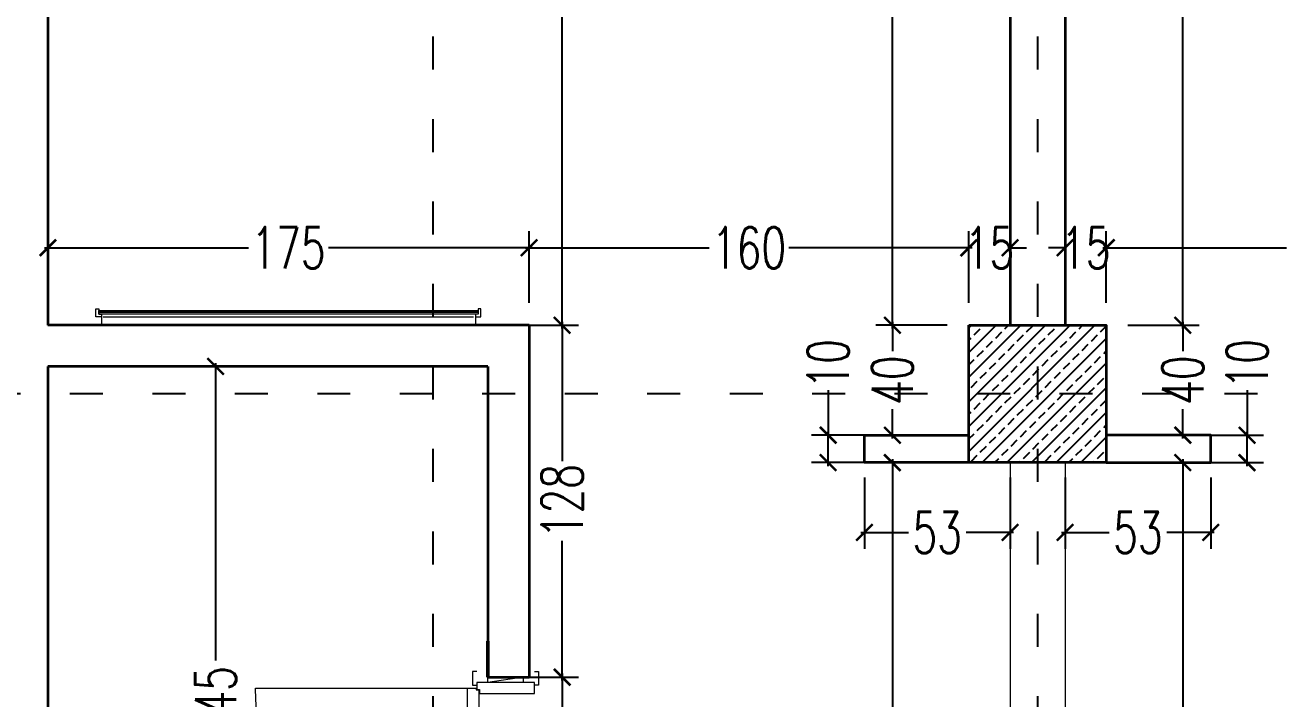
# Model space of a CAD drawing. Header units: centimetres. Extents: x -3207095 to 15275363, y -32656 to 4798027.
# Drawn here: x 698441.8 to 698899, y 4439228.7 to 4439473.7 of the extents above; entities that cross this region are included whole.
import ezdxf

# ---------------------------------------------------------------- set-up
doc = ezdxf.new("R2010")
doc.units = ezdxf.units.CM
doc.linetypes.add('ACAD_ISO03W100', pattern=[30, 12, -18])
doc.linetypes.add('DUZ', pattern=[500, 500])
doc.layers.get('0').update_dxf_attribs({"color": 1, "linetype": 'DUZ'})
for name, color, linetype in [('0 MC MAHAL', 94, 'Continuous'), ('DIM', 1, 'DUZ'), ('KOLTAR_F', 145, 'Continuous')]:
    doc.layers.add(name, color=color, linetype=linetype)
for name, color, linetype, lineweight in [('DUV', 220, 'Continuous', 50), ('DUVAR', 7, 'Continuous', 35), ('FE_MOBTEF.2', 33, 'Continuous', 18), ('iç duvar', 7, 'Continuous', 50), ('KAPEN', 151, 'Continuous', 9), ('KOLON_F', 3, 'Continuous', 35)]:
    doc.layers.add(name, color=color, linetype=linetype, lineweight=lineweight)
doc.styles.add('DIM', font='ROMANSTW.SHX', dxfattribs={"width": 0.7})
doc.dimstyles.new('1_100', dxfattribs={"dimtxt": 15, "dimasz": 6, "dimexe": 6, "dimexo": 0, "dimgap": 2, "dimtad": 0, "dimdec": 1, "dimzin": 11, "dimdsep": 46, "dimtxsty": 'DIM', "dimblk": 'ARCHTICK', "dimcen": 3, "dimdle": 1.25, "dimclrt": 2, "dimadec": 0, "dimazin": 0, "dimtfac": 1.25, "dimtdec": 1, "dimtix": 1, "dimtofl": 0, "dimtmove": 1, "dimatfit": 3, "dimldrblk": 'ARCHTICK', "dimfxl": 20, "dimfxlon": 1, "dimtolj": 1, "dimtzin": 0, "dimarcsym": 0})

# ---------------------------------------------------------------- blocks, each defined once
blk = doc.blocks.new('new block')
at = {"layer": 'KAPEN'}
for p, q in [((105202.0528, 48261.8596), (105202.0198, 48261.8596)), ((105202.0528, 48261.8526), (105202.0528, 48261.8596)), ((105202.0628, 48261.8526), (105202.0528, 48261.8526)), ((105202.0628, 48261.0466), (105202.0628, 48261.8526)), ((105202.0528, 48261.0466), (105202.0628, 48261.0466)), ((105202.0528, 48261.0396), (105202.0528, 48261.0466)), ((105201.2498, 48261.0396), (105202.0528, 48261.0396))]:
    blk.add_line(p, q, dxfattribs=at)
for points in [[(105202.0548, 48261.9196), (105202.0398, 48261.9196), (105202.0398, 48261.8696), (105202.0548, 48261.8696)], [(105202.2648, 48261.9196), (105202.2798, 48261.9196), (105202.2798, 48261.8696), (105202.2648, 48261.8696)], [(105202.2248, 48261.8796), (105202.2248, 48261.8996), (105202.0948, 48261.8796), (105202.0948, 48261.8996)], [(105202.0198, 48261.0396), (105202.0198, 48261.8596)], [(105202.0548, 48260.9796), (105202.0398, 48260.9796), (105202.0398, 48261.0296), (105202.0548, 48261.0296)], [(105202.2248, 48261.0196), (105202.2248, 48260.9996), (105202.0948, 48261.0196), (105202.0948, 48260.9996)], [(105202.2648, 48260.9796), (105202.2798, 48260.9796), (105202.2798, 48261.0296), (105202.2648, 48261.0296)]]:
    blk.add_lwpolyline(points, dxfattribs=at)
for points in [[(105202.0548, 48261.8796), (105202.0548, 48261.8546), (105202.0648, 48261.8546), (105202.0648, 48261.8396), (105202.2648, 48261.8396), (105202.2648, 48261.8796)], [(105202.0548, 48261.0196), (105202.0548, 48261.0446), (105202.0648, 48261.0446), (105202.0648, 48261.0596), (105202.2648, 48261.0596), (105202.2648, 48261.0196)]]:
    blk.add_lwpolyline(points, close=True, dxfattribs=at)
blk.add_arc((105202.0715, 48261.0396), 0.8216, 93.6023, 180, dxfattribs=at)
blk = doc.blocks.new('rgtkjıtdkfgölv')
at = {"layer": 'FE_MOBTEF.2'}
for p, q in [((104445.9076, 48877.9319), (104445.9076, 48877.9619)), ((104447.2679, 48877.9319), (104447.2679, 48877.9619)), ((104445.9079, 48877.9319), (104445.8879, 48877.9319)), ((104445.8879, 48877.9319), (104445.8879, 48877.9019)), ((104445.8879, 48877.9019), (104445.8979, 48877.9019)), ((104445.8979, 48877.9139), (104445.8979, 48877.9219)), ((104445.8979, 48877.9219), (104447.2779, 48877.9219)), ((104445.8979, 48877.9219), (104445.9079, 48877.9219)), ((104445.8979, 48877.9019), (104445.8979, 48877.9219)), ((104445.8979, 48877.9079), (104445.8979, 48877.9139)), ((104445.8979, 48877.9139), (104447.2779, 48877.9139)), ((104447.2779, 48877.9139), (104445.8979, 48877.9139)), ((104447.2779, 48877.9079), (104445.8979, 48877.9079)), ((104445.9079, 48877.9219), (104445.9079, 48877.9319)), ((104447.2612, 48877.9319), (104445.9143, 48877.9319)), ((104447.2679, 48877.9319), (104447.2879, 48877.9319)), ((104447.2679, 48877.9219), (104447.2679, 48877.9319)), ((104447.2779, 48877.9219), (104447.2679, 48877.9219)), ((104447.2779, 48877.9019), (104447.2779, 48877.9219)), ((104447.2779, 48877.9219), (104447.2779, 48877.9139)), ((104447.2779, 48877.9139), (104447.2779, 48877.9079)), ((104447.2879, 48877.9019), (104447.2779, 48877.9019)), ((104447.2879, 48877.9319), (104447.2879, 48877.9019))]:
    blk.add_line(p, q, dxfattribs=at)
blk = doc.blocks.new('_ArchTick')
at = {"color": 0, "linetype": 'ByBlock', "const_width": 0.15}
blk.add_lwpolyline([(-0.5, -0.5), (0.5, 0.5)], dxfattribs=at)
blk = doc.blocks.new('*D5404')
at = {"layer": 'Defpoints', "color": 0, "linetype": 'Continuous', "lineweight": 5, "transparency": 16777216}
for p in [(698757.27, 4439314.58), (698764.96, 4439314.58), (698764.96, 4439069.58)]:
    blk.add_point(p, dxfattribs=at)
at = {"layer": 'DIM', "color": 0, "linetype": 'Continuous', "lineweight": -2, "transparency": 16777216}
for p, q in [((698764.96, 4439314.58), (698751.27, 4439314.58)), ((698757.27, 4439315.83), (698757.27, 4439207.58)), ((698757.27, 4439068.33), (698757.27, 4439176.58)), ((698764.96, 4439069.58), (698751.27, 4439069.58))]:
    blk.add_line(p, q, dxfattribs=at)
at = {"layer": 'DIM', "color": 0, "linetype": 'Continuous', "lineweight": -2, "transparency": 16777216, "xscale": 6, "yscale": 6, "zscale": 6}
for p, rotation in [((698757.27, 4439314.58), 90), ((698757.27, 4439069.58), 270)]:
    blk.add_blockref('_ArchTick', p, dxfattribs=dict(at, rotation=rotation))
at = {"layer": 'DIM', "color": 2, "linetype": 'Continuous', "lineweight": 5, "transparency": 16777216, "insert": (698757.27, 4439192.08), "char_height": 15, "attachment_point": 5, "rotation": 90, "style": 'DIM'}
blk.add_mtext('\\A1;245', dxfattribs=at)
blk = doc.blocks.new('*D5405')
at = {"layer": 'Defpoints', "color": 0, "linetype": 'Continuous', "lineweight": 5, "transparency": 16777216}
for p in [(698757.27, 4439364.58), (698771.9, 4439364.58), (698764.3, 4439324.58)]:
    blk.add_point(p, dxfattribs=at)
at = {"layer": 'DIM', "color": 0, "linetype": 'Continuous', "lineweight": -2, "transparency": 16777216}
for p, q in [((698771.9, 4439364.58), (698751.27, 4439364.58)), ((698757.27, 4439365.83), (698757.27, 4439355.08)), ((698757.27, 4439323.33), (698757.27, 4439334.08)), ((698764.3, 4439324.58), (698751.27, 4439324.58))]:
    blk.add_line(p, q, dxfattribs=at)
at = {"layer": 'DIM', "color": 0, "linetype": 'Continuous', "lineweight": -2, "transparency": 16777216, "xscale": 6, "yscale": 6, "zscale": 6}
for p, rotation in [((698757.27, 4439364.58), 90), ((698757.27, 4439324.58), 270)]:
    blk.add_blockref('_ArchTick', p, dxfattribs=dict(at, rotation=rotation))
at = {"layer": 'DIM', "color": 2, "linetype": 'Continuous', "lineweight": 5, "transparency": 16777216, "insert": (698757.27, 4439344.58), "char_height": 15, "attachment_point": 5, "rotation": 90, "style": 'DIM'}
blk.add_mtext('\\A1;40', dxfattribs=at)
blk = doc.blocks.new('*D5406')
at = {"layer": 'Defpoints', "color": 0, "linetype": 'Continuous', "lineweight": 5, "transparency": 16777216}
for p in [(698733.9, 4439324.58), (698747.1, 4439324.58), (698747.1, 4439314.58)]:
    blk.add_point(p, dxfattribs=at)
at = {"layer": 'DIM', "color": 0, "linetype": 'Continuous', "lineweight": -2, "transparency": 16777216}
for p, q in [((698733.9, 4439341), (698733.9, 4439324.58)), ((698747.1, 4439324.58), (698727.9, 4439324.58)), ((698733.9, 4439313.33), (698733.9, 4439325.83)), ((698747.1, 4439314.58), (698727.9, 4439314.58))]:
    blk.add_line(p, q, dxfattribs=at)
at = {"layer": 'DIM', "color": 0, "linetype": 'Continuous', "lineweight": -2, "transparency": 16777216, "xscale": 6, "yscale": 6, "zscale": 6}
for p, rotation in [((698733.9, 4439324.58), 90), ((698733.9, 4439314.58), 270)]:
    blk.add_blockref('_ArchTick', p, dxfattribs=dict(at, rotation=rotation))
at = {"layer": 'DIM', "color": 2, "linetype": 'Continuous', "lineweight": 5, "transparency": 16777216, "insert": (698733.9, 4439350.5), "char_height": 15, "attachment_point": 5, "rotation": 90, "style": 'DIM'}
blk.add_mtext('\\A1;10', dxfattribs=at)
blk = doc.blocks.new('*D5407')
at = {"layer": 'Defpoints', "color": 0, "linetype": 'Continuous', "lineweight": 5, "transparency": 16777216}
for p in [(698757.27, 4439834.58), (698785.1, 4439834.58), (698785.1, 4439364.58)]:
    blk.add_point(p, dxfattribs=at)
at = {"layer": 'DIM', "color": 0, "linetype": 'Continuous', "lineweight": -2, "transparency": 16777216}
for p, q in [((698777.27, 4439834.58), (698751.27, 4439834.58)), ((698757.27, 4439835.83), (698757.27, 4439615.08)), ((698757.27, 4439363.33), (698757.27, 4439584.08)), ((698777.27, 4439364.58), (698751.27, 4439364.58))]:
    blk.add_line(p, q, dxfattribs=at)
at = {"layer": 'DIM', "color": 0, "linetype": 'Continuous', "lineweight": -2, "transparency": 16777216, "xscale": 6, "yscale": 6, "zscale": 6}
for p, rotation in [((698757.27, 4439834.58), 90), ((698757.27, 4439364.58), 270)]:
    blk.add_blockref('_ArchTick', p, dxfattribs=dict(at, rotation=rotation))
at = {"layer": 'DIM', "color": 2, "linetype": 'Continuous', "lineweight": 5, "transparency": 16777216, "insert": (698757.27, 4439599.58), "char_height": 15, "attachment_point": 5, "rotation": 90, "style": 'DIM'}
blk.add_mtext('\\A1;470', dxfattribs=at)
blk = doc.blocks.new('*D5410')
at = {"layer": 'Defpoints', "color": 0, "linetype": 'Continuous', "lineweight": 5, "transparency": 16777216}
for p in [(698625.1, 4439236.58), (698637.14, 4439236.58), (698625.1, 4439146.58)]:
    blk.add_point(p, dxfattribs=at)
at = {"layer": 'DIM', "color": 0, "linetype": 'Continuous', "lineweight": -2, "transparency": 16777216}
for p, q in [((698625.1, 4439236.58), (698643.14, 4439236.58)), ((698637.14, 4439237.83), (698637.14, 4439202.08)), ((698637.14, 4439145.33), (698637.14, 4439181.08)), ((698625.1, 4439146.58), (698643.14, 4439146.58))]:
    blk.add_line(p, q, dxfattribs=at)
at = {"layer": 'DIM', "color": 0, "linetype": 'Continuous', "lineweight": -2, "transparency": 16777216, "xscale": 6, "yscale": 6, "zscale": 6}
for p, rotation in [((698637.14, 4439236.58), 90), ((698637.14, 4439146.58), 270)]:
    blk.add_blockref('_ArchTick', p, dxfattribs=dict(at, rotation=rotation))
at = {"layer": 'DIM', "color": 2, "linetype": 'Continuous', "lineweight": 5, "transparency": 16777216, "insert": (698637.14, 4439191.58), "char_height": 15, "attachment_point": 5, "rotation": 90, "style": 'DIM'}
blk.add_mtext('\\A1;90', dxfattribs=at)
blk = doc.blocks.new('*D5411')
at = {"layer": 'Defpoints', "color": 0, "linetype": 'Continuous', "lineweight": 5, "transparency": 16777216}
for p in [(698625.1, 4439364.58), (698637.14, 4439364.58), (698625.1, 4439236.58)]:
    blk.add_point(p, dxfattribs=at)
at = {"layer": 'DIM', "color": 0, "linetype": 'Continuous', "lineweight": -2, "transparency": 16777216}
for p, q in [((698625.1, 4439364.58), (698643.14, 4439364.58)), ((698637.14, 4439365.83), (698637.14, 4439315.08)), ((698637.14, 4439235.33), (698637.14, 4439286.08)), ((698625.1, 4439236.58), (698643.14, 4439236.58))]:
    blk.add_line(p, q, dxfattribs=at)
at = {"layer": 'DIM', "color": 0, "linetype": 'Continuous', "lineweight": -2, "transparency": 16777216, "xscale": 6, "yscale": 6, "zscale": 6}
for p, rotation in [((698637.14, 4439364.58), 90), ((698637.14, 4439236.58), 270)]:
    blk.add_blockref('_ArchTick', p, dxfattribs=dict(at, rotation=rotation))
at = {"layer": 'DIM', "color": 2, "linetype": 'Continuous', "lineweight": 5, "transparency": 16777216, "insert": (698637.14, 4439300.58), "char_height": 15, "attachment_point": 5, "rotation": 90, "style": 'DIM'}
blk.add_mtext('\\A1;128', dxfattribs=at)
blk = doc.blocks.new('*D5412')
at = {"layer": 'Defpoints', "color": 0, "linetype": 'Continuous', "lineweight": 5, "transparency": 16777216}
for p in [(698625.1, 4439864.58), (698637.14, 4439864.58), (698625.1, 4439364.58)]:
    blk.add_point(p, dxfattribs=at)
at = {"layer": 'DIM', "color": 0, "linetype": 'Continuous', "lineweight": -2, "transparency": 16777216}
for p, q in [((698625.1, 4439864.58), (698643.14, 4439864.58)), ((698637.14, 4439865.83), (698637.14, 4439630.08)), ((698637.14, 4439363.33), (698637.14, 4439599.08)), ((698625.1, 4439364.58), (698643.14, 4439364.58))]:
    blk.add_line(p, q, dxfattribs=at)
at = {"layer": 'DIM', "color": 0, "linetype": 'Continuous', "lineweight": -2, "transparency": 16777216, "xscale": 6, "yscale": 6, "zscale": 6}
for p, rotation in [((698637.14, 4439864.58), 90), ((698637.14, 4439364.58), 270)]:
    blk.add_blockref('_ArchTick', p, dxfattribs=dict(at, rotation=rotation))
at = {"layer": 'DIM', "color": 2, "linetype": 'Continuous', "lineweight": 5, "transparency": 16777216, "insert": (698637.14, 4439614.58), "char_height": 15, "attachment_point": 5, "rotation": 90, "style": 'DIM'}
blk.add_mtext('\\A1;500', dxfattribs=at)
blk = doc.blocks.new('*D5413')
at = {"layer": 'Defpoints', "color": 0, "linetype": 'Continuous', "lineweight": 5, "transparency": 16777216}
for p in [(698625.1, 4439392.75), (698450.1, 4439364.58), (698625.1, 4439364.58)]:
    blk.add_point(p, dxfattribs=at)
at = {"layer": 'DIM', "color": 0, "linetype": 'Continuous', "lineweight": -2, "transparency": 16777216}
for p, q in [((698450.1, 4439372.75), (698450.1, 4439398.75)), ((698625.1, 4439372.75), (698625.1, 4439398.75)), ((698448.85, 4439392.75), (698523.1, 4439392.75)), ((698626.35, 4439392.75), (698552.1, 4439392.75))]:
    blk.add_line(p, q, dxfattribs=at)
at = {"layer": 'DIM', "color": 0, "linetype": 'Continuous', "lineweight": -2, "transparency": 16777216, "xscale": 6, "yscale": 6, "zscale": 6, "rotation": 180}
blk.add_blockref('_ArchTick', (698450.1, 4439392.75), dxfattribs=at)
at = {"layer": 'DIM', "color": 0, "linetype": 'Continuous', "lineweight": -2, "transparency": 16777216, "xscale": 6, "yscale": 6, "zscale": 6}
blk.add_blockref('_ArchTick', (698625.1, 4439392.75), dxfattribs=at)
at = {"layer": 'DIM', "color": 2, "linetype": 'Continuous', "lineweight": 5, "transparency": 16777216, "insert": (698537.6, 4439392.75), "char_height": 15, "attachment_point": 5, "style": 'DIM'}
blk.add_mtext('\\A1;175', dxfattribs=at)
blk = doc.blocks.new('*D5414')
at = {"layer": 'Defpoints', "color": 0, "linetype": 'Continuous', "lineweight": 5, "transparency": 16777216}
for p in [(698785.1, 4439392.75), (698625.1, 4439364.58), (698785.1, 4439364.58)]:
    blk.add_point(p, dxfattribs=at)
at = {"layer": 'DIM', "color": 0, "linetype": 'Continuous', "lineweight": -2, "transparency": 16777216}
for p, q in [((698625.1, 4439372.75), (698625.1, 4439398.75)), ((698785.1, 4439372.75), (698785.1, 4439398.75)), ((698623.85, 4439392.75), (698690.6, 4439392.75)), ((698786.35, 4439392.75), (698719.6, 4439392.75))]:
    blk.add_line(p, q, dxfattribs=at)
at = {"layer": 'DIM', "color": 0, "linetype": 'Continuous', "lineweight": -2, "transparency": 16777216, "xscale": 6, "yscale": 6, "zscale": 6, "rotation": 180}
blk.add_blockref('_ArchTick', (698625.1, 4439392.75), dxfattribs=at)
at = {"layer": 'DIM', "color": 0, "linetype": 'Continuous', "lineweight": -2, "transparency": 16777216, "xscale": 6, "yscale": 6, "zscale": 6}
blk.add_blockref('_ArchTick', (698785.1, 4439392.75), dxfattribs=at)
at = {"layer": 'DIM', "color": 2, "linetype": 'Continuous', "lineweight": 5, "transparency": 16777216, "insert": (698705.1, 4439392.75), "char_height": 15, "attachment_point": 5, "style": 'DIM'}
blk.add_mtext('\\A1;160', dxfattribs=at)
blk = doc.blocks.new('*D5415')
at = {"layer": 'Defpoints', "color": 0, "linetype": 'Continuous', "lineweight": 5, "transparency": 16777216}
for p in [(698800.1, 4439392.75), (698785.1, 4439364.58), (698800.1, 4439364.58)]:
    blk.add_point(p, dxfattribs=at)
at = {"layer": 'DIM', "color": 0, "linetype": 'Continuous', "lineweight": -2, "transparency": 16777216}
for p, q in [((698785.1, 4439372.75), (698785.1, 4439398.75)), ((698800.1, 4439372.75), (698800.1, 4439398.75)), ((698785.1, 4439392.75), (698779.1, 4439392.75)), ((698800.1, 4439392.75), (698806.1, 4439392.75))]:
    blk.add_line(p, q, dxfattribs=at)
at = {"layer": 'DIM', "color": 0, "linetype": 'Continuous', "lineweight": -2, "transparency": 16777216, "xscale": 6, "yscale": 6, "zscale": 6}
blk.add_blockref('_ArchTick', (698785.1, 4439392.75), dxfattribs=at)
at = {"layer": 'DIM', "color": 0, "linetype": 'Continuous', "lineweight": -2, "transparency": 16777216, "xscale": 6, "yscale": 6, "zscale": 6, "rotation": 180}
blk.add_blockref('_ArchTick', (698800.1, 4439392.75), dxfattribs=at)
at = {"layer": 'DIM', "color": 2, "linetype": 'Continuous', "lineweight": 5, "transparency": 16777216, "insert": (698792.6, 4439392.75), "char_height": 15, "attachment_point": 5, "style": 'DIM'}
blk.add_mtext('\\A1;15', dxfattribs=at)
blk = doc.blocks.new('*D5417')
at = {"layer": 'Defpoints', "color": 0, "linetype": 'Continuous', "lineweight": 5, "transparency": 16777216}
for p in [(698747.1, 4439314.58), (698800.1, 4439314.58), (698747.1, 4439289.2)]:
    blk.add_point(p, dxfattribs=at)
at = {"layer": 'DIM', "color": 0, "linetype": 'Continuous', "lineweight": -2, "transparency": 16777216}
for p, q in [((698747.1, 4439309.2), (698747.1, 4439283.2)), ((698800.1, 4439309.2), (698800.1, 4439283.2)), ((698745.85, 4439289.2), (698763.1, 4439289.2)), ((698801.35, 4439289.2), (698784.1, 4439289.2))]:
    blk.add_line(p, q, dxfattribs=at)
at = {"layer": 'DIM', "color": 0, "linetype": 'Continuous', "lineweight": -2, "transparency": 16777216, "xscale": 6, "yscale": 6, "zscale": 6, "rotation": 180}
blk.add_blockref('_ArchTick', (698747.1, 4439289.2), dxfattribs=at)
at = {"layer": 'DIM', "color": 0, "linetype": 'Continuous', "lineweight": -2, "transparency": 16777216, "xscale": 6, "yscale": 6, "zscale": 6}
blk.add_blockref('_ArchTick', (698800.1, 4439289.2), dxfattribs=at)
at = {"layer": 'DIM', "color": 2, "linetype": 'Continuous', "lineweight": 5, "transparency": 16777216, "insert": (698773.6, 4439289.2), "char_height": 15, "attachment_point": 5, "style": 'DIM'}
blk.add_mtext('\\A1;53', dxfattribs=at)
blk = doc.blocks.new('*D5418')
at = {"layer": 'Defpoints', "color": 0, "linetype": 'Continuous', "lineweight": 5, "transparency": 16777216}
for p in [(698855.24, 4439314.58), (698862.92, 4439314.58), (698855.24, 4439069.58)]:
    blk.add_point(p, dxfattribs=at)
at = {"layer": 'DIM', "color": 0, "linetype": 'Continuous', "lineweight": -2, "transparency": 16777216}
for p, q in [((698855.24, 4439314.58), (698868.92, 4439314.58)), ((698862.92, 4439315.83), (698862.92, 4439207.58)), ((698862.92, 4439068.33), (698862.92, 4439176.58)), ((698855.24, 4439069.58), (698868.92, 4439069.58))]:
    blk.add_line(p, q, dxfattribs=at)
at = {"layer": 'DIM', "color": 0, "linetype": 'Continuous', "lineweight": -2, "transparency": 16777216, "xscale": 6, "yscale": 6, "zscale": 6}
for p, rotation in [((698862.92, 4439314.58), 90), ((698862.92, 4439069.58), 270)]:
    blk.add_blockref('_ArchTick', p, dxfattribs=dict(at, rotation=rotation))
at = {"layer": 'DIM', "color": 2, "linetype": 'Continuous', "lineweight": 5, "transparency": 16777216, "insert": (698862.92, 4439192.08), "char_height": 15, "attachment_point": 5, "rotation": 90, "style": 'DIM'}
blk.add_mtext('\\A1;245', dxfattribs=at)
blk = doc.blocks.new('*D5419')
at = {"layer": 'Defpoints', "color": 0, "linetype": 'Continuous', "lineweight": 5, "transparency": 16777216}
for p in [(698848.29, 4439364.58), (698862.92, 4439364.58), (698855.9, 4439324.58)]:
    blk.add_point(p, dxfattribs=at)
at = {"layer": 'DIM', "color": 0, "linetype": 'Continuous', "lineweight": -2, "transparency": 16777216}
for p, q in [((698848.29, 4439364.58), (698868.92, 4439364.58)), ((698862.92, 4439365.83), (698862.92, 4439355.08)), ((698862.92, 4439323.33), (698862.92, 4439334.08)), ((698855.9, 4439324.58), (698868.92, 4439324.58))]:
    blk.add_line(p, q, dxfattribs=at)
at = {"layer": 'DIM', "color": 0, "linetype": 'Continuous', "lineweight": -2, "transparency": 16777216, "xscale": 6, "yscale": 6, "zscale": 6}
for p, rotation in [((698862.92, 4439364.58), 90), ((698862.92, 4439324.58), 270)]:
    blk.add_blockref('_ArchTick', p, dxfattribs=dict(at, rotation=rotation))
at = {"layer": 'DIM', "color": 2, "linetype": 'Continuous', "lineweight": 5, "transparency": 16777216, "insert": (698862.92, 4439344.58), "char_height": 15, "attachment_point": 5, "rotation": 90, "style": 'DIM'}
blk.add_mtext('\\A1;40', dxfattribs=at)
blk = doc.blocks.new('*D5420')
at = {"layer": 'Defpoints', "color": 0, "linetype": 'Continuous', "lineweight": 5, "transparency": 16777216}
for p in [(698873.1, 4439324.58), (698886.3, 4439324.58), (698873.1, 4439314.58)]:
    blk.add_point(p, dxfattribs=at)
at = {"layer": 'DIM', "color": 0, "linetype": 'Continuous', "lineweight": -2, "transparency": 16777216}
for p, q in [((698886.3, 4439341), (698886.3, 4439324.58)), ((698873.1, 4439324.58), (698892.3, 4439324.58)), ((698886.3, 4439313.33), (698886.3, 4439325.83)), ((698873.1, 4439314.58), (698892.3, 4439314.58))]:
    blk.add_line(p, q, dxfattribs=at)
at = {"layer": 'DIM', "color": 0, "linetype": 'Continuous', "lineweight": -2, "transparency": 16777216, "xscale": 6, "yscale": 6, "zscale": 6}
for p, rotation in [((698886.3, 4439324.58), 90), ((698886.3, 4439314.58), 270)]:
    blk.add_blockref('_ArchTick', p, dxfattribs=dict(at, rotation=rotation))
at = {"layer": 'DIM', "color": 2, "linetype": 'Continuous', "lineweight": 5, "transparency": 16777216, "insert": (698886.3, 4439350.5), "char_height": 15, "attachment_point": 5, "rotation": 90, "style": 'DIM'}
blk.add_mtext('\\A1;10', dxfattribs=at)
blk = doc.blocks.new('*D5421')
at = {"layer": 'Defpoints', "color": 0, "linetype": 'Continuous', "lineweight": 5, "transparency": 16777216}
for p in [(698835.1, 4439834.58), (698862.92, 4439834.58), (698835.1, 4439364.58)]:
    blk.add_point(p, dxfattribs=at)
at = {"layer": 'DIM', "color": 0, "linetype": 'Continuous', "lineweight": -2, "transparency": 16777216}
for p, q in [((698842.92, 4439834.58), (698868.92, 4439834.58)), ((698862.92, 4439835.83), (698862.92, 4439615.08)), ((698862.92, 4439363.33), (698862.92, 4439584.08)), ((698842.92, 4439364.58), (698868.92, 4439364.58))]:
    blk.add_line(p, q, dxfattribs=at)
at = {"layer": 'DIM', "color": 0, "linetype": 'Continuous', "lineweight": -2, "transparency": 16777216, "xscale": 6, "yscale": 6, "zscale": 6}
for p, rotation in [((698862.92, 4439834.58), 90), ((698862.92, 4439364.58), 270)]:
    blk.add_blockref('_ArchTick', p, dxfattribs=dict(at, rotation=rotation))
at = {"layer": 'DIM', "color": 2, "linetype": 'Continuous', "lineweight": 5, "transparency": 16777216, "insert": (698862.92, 4439599.58), "char_height": 15, "attachment_point": 5, "rotation": 90, "style": 'DIM'}
blk.add_mtext('\\A1;470', dxfattribs=at)
blk = doc.blocks.new('*D5428')
at = {"layer": 'Defpoints', "color": 0, "linetype": 'Continuous', "lineweight": 5, "transparency": 16777216}
for p in [(698835.1, 4439392.75), (698835.1, 4439364.58), (698995.1, 4439364.58)]:
    blk.add_point(p, dxfattribs=at)
at = {"layer": 'DIM', "color": 0, "linetype": 'Continuous', "lineweight": -2, "transparency": 16777216}
for p, q in [((698835.1, 4439372.75), (698835.1, 4439398.75)), ((698995.1, 4439372.75), (698995.1, 4439398.75)), ((698833.85, 4439392.75), (698900.6, 4439392.75)), ((698996.35, 4439392.75), (698929.6, 4439392.75))]:
    blk.add_line(p, q, dxfattribs=at)
at = {"layer": 'DIM', "color": 0, "linetype": 'Continuous', "lineweight": -2, "transparency": 16777216, "xscale": 6, "yscale": 6, "zscale": 6, "rotation": 180}
blk.add_blockref('_ArchTick', (698835.1, 4439392.75), dxfattribs=at)
at = {"layer": 'DIM', "color": 0, "linetype": 'Continuous', "lineweight": -2, "transparency": 16777216, "xscale": 6, "yscale": 6, "zscale": 6}
blk.add_blockref('_ArchTick', (698995.1, 4439392.75), dxfattribs=at)
at = {"layer": 'DIM', "color": 2, "linetype": 'Continuous', "lineweight": 5, "transparency": 16777216, "insert": (698915.1, 4439392.75), "char_height": 15, "attachment_point": 5, "style": 'DIM'}
blk.add_mtext('\\A1;160', dxfattribs=at)
blk = doc.blocks.new('*D5429')
at = {"layer": 'Defpoints', "color": 0, "linetype": 'Continuous', "lineweight": 5, "transparency": 16777216}
for p in [(698820.1, 4439392.75), (698820.1, 4439364.58), (698835.1, 4439364.58)]:
    blk.add_point(p, dxfattribs=at)
at = {"layer": 'DIM', "color": 0, "linetype": 'Continuous', "lineweight": -2, "transparency": 16777216}
for p, q in [((698820.1, 4439372.75), (698820.1, 4439398.75)), ((698835.1, 4439372.75), (698835.1, 4439398.75)), ((698820.1, 4439392.75), (698814.1, 4439392.75)), ((698835.1, 4439392.75), (698841.1, 4439392.75))]:
    blk.add_line(p, q, dxfattribs=at)
at = {"layer": 'DIM', "color": 0, "linetype": 'Continuous', "lineweight": -2, "transparency": 16777216, "xscale": 6, "yscale": 6, "zscale": 6}
blk.add_blockref('_ArchTick', (698820.1, 4439392.75), dxfattribs=at)
at = {"layer": 'DIM', "color": 0, "linetype": 'Continuous', "lineweight": -2, "transparency": 16777216, "xscale": 6, "yscale": 6, "zscale": 6, "rotation": 180}
blk.add_blockref('_ArchTick', (698835.1, 4439392.75), dxfattribs=at)
at = {"layer": 'DIM', "color": 2, "linetype": 'Continuous', "lineweight": 5, "transparency": 16777216, "insert": (698827.6, 4439392.75), "char_height": 15, "attachment_point": 5, "style": 'DIM'}
blk.add_mtext('\\A1;15', dxfattribs=at)
blk = doc.blocks.new('*D5431')
at = {"layer": 'Defpoints', "color": 0, "linetype": 'Continuous', "lineweight": 5, "transparency": 16777216}
for p in [(698820.1, 4439314.58), (698873.1, 4439314.58), (698873.1, 4439289.2)]:
    blk.add_point(p, dxfattribs=at)
at = {"layer": 'DIM', "color": 0, "linetype": 'Continuous', "lineweight": -2, "transparency": 16777216}
for p, q in [((698820.1, 4439309.2), (698820.1, 4439283.2)), ((698873.1, 4439309.2), (698873.1, 4439283.2)), ((698818.85, 4439289.2), (698836.1, 4439289.2)), ((698874.35, 4439289.2), (698857.1, 4439289.2))]:
    blk.add_line(p, q, dxfattribs=at)
at = {"layer": 'DIM', "color": 0, "linetype": 'Continuous', "lineweight": -2, "transparency": 16777216, "xscale": 6, "yscale": 6, "zscale": 6, "rotation": 180}
blk.add_blockref('_ArchTick', (698820.1, 4439289.2), dxfattribs=at)
at = {"layer": 'DIM', "color": 0, "linetype": 'Continuous', "lineweight": -2, "transparency": 16777216, "xscale": 6, "yscale": 6, "zscale": 6}
blk.add_blockref('_ArchTick', (698873.1, 4439289.2), dxfattribs=at)
at = {"layer": 'DIM', "color": 2, "linetype": 'Continuous', "lineweight": 5, "transparency": 16777216, "insert": (698846.6, 4439289.2), "char_height": 15, "attachment_point": 5, "style": 'DIM'}
blk.add_mtext('\\A1;53', dxfattribs=at)
blk = doc.blocks.new('*D5062')
at = {"layer": 'Defpoints', "color": 0, "linetype": 'Continuous', "lineweight": 5, "transparency": 16777216}
for p in [(698495.1, 4439349.58), (698511.11, 4439349.58), (698495.1, 4439104.58)]:
    blk.add_point(p, dxfattribs=at)
at = {"layer": 'DIM', "color": 0, "linetype": 'Continuous', "lineweight": -2, "transparency": 16777216}
for p, q in [((698511.11, 4439350.83), (698511.11, 4439242.58)), ((698495.1, 4439349.58), (698517.11, 4439349.58)), ((698511.11, 4439103.33), (698511.11, 4439211.58)), ((698495.1, 4439104.58), (698517.11, 4439104.58))]:
    blk.add_line(p, q, dxfattribs=at)
at = {"layer": 'DIM', "color": 0, "linetype": 'Continuous', "lineweight": -2, "transparency": 16777216, "xscale": 6, "yscale": 6, "zscale": 6}
for p, rotation in [((698511.11, 4439349.58), 90), ((698511.11, 4439104.58), 270)]:
    blk.add_blockref('_ArchTick', p, dxfattribs=dict(at, rotation=rotation))
at = {"layer": 'DIM', "color": 2, "linetype": 'Continuous', "lineweight": 5, "transparency": 16777216, "insert": (698511.11, 4439227.08), "char_height": 15, "attachment_point": 5, "rotation": 90, "style": 'DIM'}
blk.add_mtext('\\A1;245', dxfattribs=at)

msp = doc.modelspace()

# ---------------------------------------------------------------- hatches: boundary and pattern name
at = {"layer": 'KOLTAR_F'}
h = msp.add_hatch(dxfattribs=at)
h.set_pattern_fill('ANSI33', color=256, style=0)
h.set_pattern_definition([(45, (38201.6195, -65047.8906), (-4.4901280605, 4.4901280605), []), (45, (38206.1096, -65047.8906), (-4.4901280605, 4.4901280605), [3.175, -1.5875])])
h.paths.add_polyline_path([(698785.1, 4439364.58), (698835.1, 4439364.58), (698835.1, 4439314.58), (698785.1, 4439314.58)])

# ---------------------------------------------------------------- linework, layer by layer
at = {"color": 232, "linetype": 'ACAD_ISO03W100'}
for p, q in [((698590.1, 4439979.58), (698590.1, 4436849.58)), ((698810.1, 4439979.58), (698810.1, 4436849.58)), ((701890.1, 4439339.58), (697950.1, 4439339.58))]:
    msp.add_line(p, q, dxfattribs=at)
at = {"layer": 'DUV'}
msp.add_line((698610.1, 4439249.58), (698610.1, 4439236.58), dxfattribs=at)
at = {"layer": 'DUVAR'}
for p, q in [((698450.1, 4439864.58), (698450.1, 4439364.58)), ((698800.1, 4439834.58), (698800.1, 4439364.58)), ((698820.1, 4439834.58), (698820.1, 4439364.58)), ((698625.1, 4439364.58), (698450.1, 4439364.58)), ((698625.1, 4439364.58), (698625.1, 4439236.58)), ((698450.1, 4439349.58), (698450.1, 4439104.58)), ((698610.1, 4439349.58), (698450.1, 4439349.58)), ((698610.1, 4439349.58), (698610.1, 4439236.58)), ((698610.1, 4439236.58), (698625.1, 4439236.58))]:
    msp.add_line(p, q, dxfattribs=at)
for points in [[(698785.1, 4439314.58), (698747.1, 4439314.58), (698747.1, 4439324.58), (698785.1, 4439324.58)], [(698835.1, 4439314.58), (698873.1, 4439314.58), (698873.1, 4439324.58), (698835.1, 4439324.58)]]:
    msp.add_lwpolyline(points, dxfattribs=at)
at = {"layer": 'iç duvar', "color": 7, "lineweight": 18}
for p, q in [((698800.1, 4439314.58), (698800.1, 4439069.58)), ((698820.1, 4439314.58), (698820.1, 4439069.58))]:
    msp.add_line(p, q, dxfattribs=at)
at = {"layer": 'KOLON_F'}
msp.add_lwpolyline([(698785.1, 4439364.58), (698835.1, 4439364.58), (698835.1, 4439314.58), (698785.1, 4439314.58)], close=True, dxfattribs=at)

# ---------------------------------------------------------------- block references
at = {"xscale": -99.999999999621, "yscale": 99.999999999621, "zscale": 99.999999999621, "rotation": 180}
msp.add_blockref('new block', (-9821599.39, 9265336.54), dxfattribs=at)
at = {"layer": '0 MC MAHAL', "xscale": 99.999999999621, "yscale": 99.999999999621, "zscale": 99.999999999621, "rotation": 180}
msp.add_blockref('rgtkjıtdkfgölv', (11143196.37, 9327160.77), dxfattribs=at)

# ---------------------------------------------------------------- dimensions: what is measured, and where the dimension line sits
at = {"layer": 'DIM', "linetype": 'Continuous', "lineweight": 5}
for base, p1, p2, angle, picture, middle in [((698637.14, 4439864.58), (698625.1, 4439364.58), (698625.1, 4439864.58), 90, '*D5412', (698637.14, 4439614.58)), ((698757.27, 4439834.58), (698785.1, 4439364.58), (698785.1, 4439834.58), 90, '*D5407', (698757.27, 4439599.58)), ((698862.92, 4439834.58), (698835.1, 4439364.58), (698835.1, 4439834.58), 90, '*D5421', (698862.92, 4439599.58)), ((698625.1, 4439392.75), (698450.1, 4439364.58), (698625.1, 4439364.58), 180, '*D5413', (698537.6, 4439392.75)), ((698785.1, 4439392.75), (698625.1, 4439364.58), (698785.1, 4439364.58), 180, '*D5414', (698705.1, 4439392.75)), ((698800.1, 4439392.75), (698785.1, 4439364.58), (698800.1, 4439364.58), 180, '*D5415', (698792.6, 4439392.75)), ((698637.14, 4439364.58), (698625.1, 4439236.58), (698625.1, 4439364.58), 90, '*D5411', (698637.14, 4439300.58)), ((698757.27, 4439364.58), (698764.3, 4439324.58), (698771.9, 4439364.58), 90, '*D5405', (698757.27, 4439344.58)), ((698862.92, 4439364.58), (698855.9, 4439324.58), (698848.29, 4439364.58), 90, '*D5419', (698862.92, 4439344.58)), ((698511.11, 4439349.58), (698495.1, 4439104.58), (698495.1, 4439349.58), 90, '*D5062', (698511.11, 4439227.08)), ((698757.27, 4439314.58), (698764.96, 4439069.58), (698764.96, 4439314.58), 90, '*D5404', (698757.27, 4439192.08)), ((698862.92, 4439314.58), (698855.24, 4439069.58), (698855.24, 4439314.58), 90, '*D5418', (698862.92, 4439192.08)), ((698747.1, 4439289.2), (698800.1, 4439314.58), (698747.1, 4439314.58), 180, '*D5417', (698773.6, 4439289.2)), ((698637.14, 4439236.58), (698625.1, 4439146.58), (698625.1, 4439236.58), 90, '*D5410', (698637.14, 4439191.58))]:
    dim = msp.add_linear_dim(base=base, p1=p1, p2=p2, angle=angle, dimstyle='1_100', dxfattribs=at)
    dim.commit()
    dim.dimension.update_dxf_attribs({"geometry": picture, "text_midpoint": middle})
for base, p1, p2, picture, middle in [((698820.1, 4439392.75), (698835.1, 4439364.58), (698820.1, 4439364.58), '*D5429', (698827.6, 4439392.75)), ((698835.1, 4439392.75), (698995.1, 4439364.58), (698835.1, 4439364.58), '*D5428', (698915.1, 4439392.75)), ((698873.1, 4439289.2), (698820.1, 4439314.58), (698873.1, 4439314.58), '*D5431', (698846.6, 4439289.2))]:
    dim = msp.add_linear_dim(base=base, p1=p1, p2=p2, dimstyle='1_100', dxfattribs=at)
    dim.commit()
    dim.dimension.update_dxf_attribs({"geometry": picture, "text_midpoint": middle})
for base, p1, p2, picture, middle in [((698733.9, 4439324.58), (698747.1, 4439314.58), (698747.1, 4439324.58), '*D5406', (698733.9, 4439350.5)), ((698886.3, 4439324.58), (698873.1, 4439314.58), (698873.1, 4439324.58), '*D5420', (698886.3, 4439350.5))]:
    dim = msp.add_linear_dim(base=base, p1=p1, p2=p2, angle=90, dimstyle='1_100', dxfattribs=at)
    dim.commit()
    dim.dimension.update_dxf_attribs({"geometry": picture, "text_midpoint": middle, "dimtype": 160})

doc.saveas('drawing.dxf')
